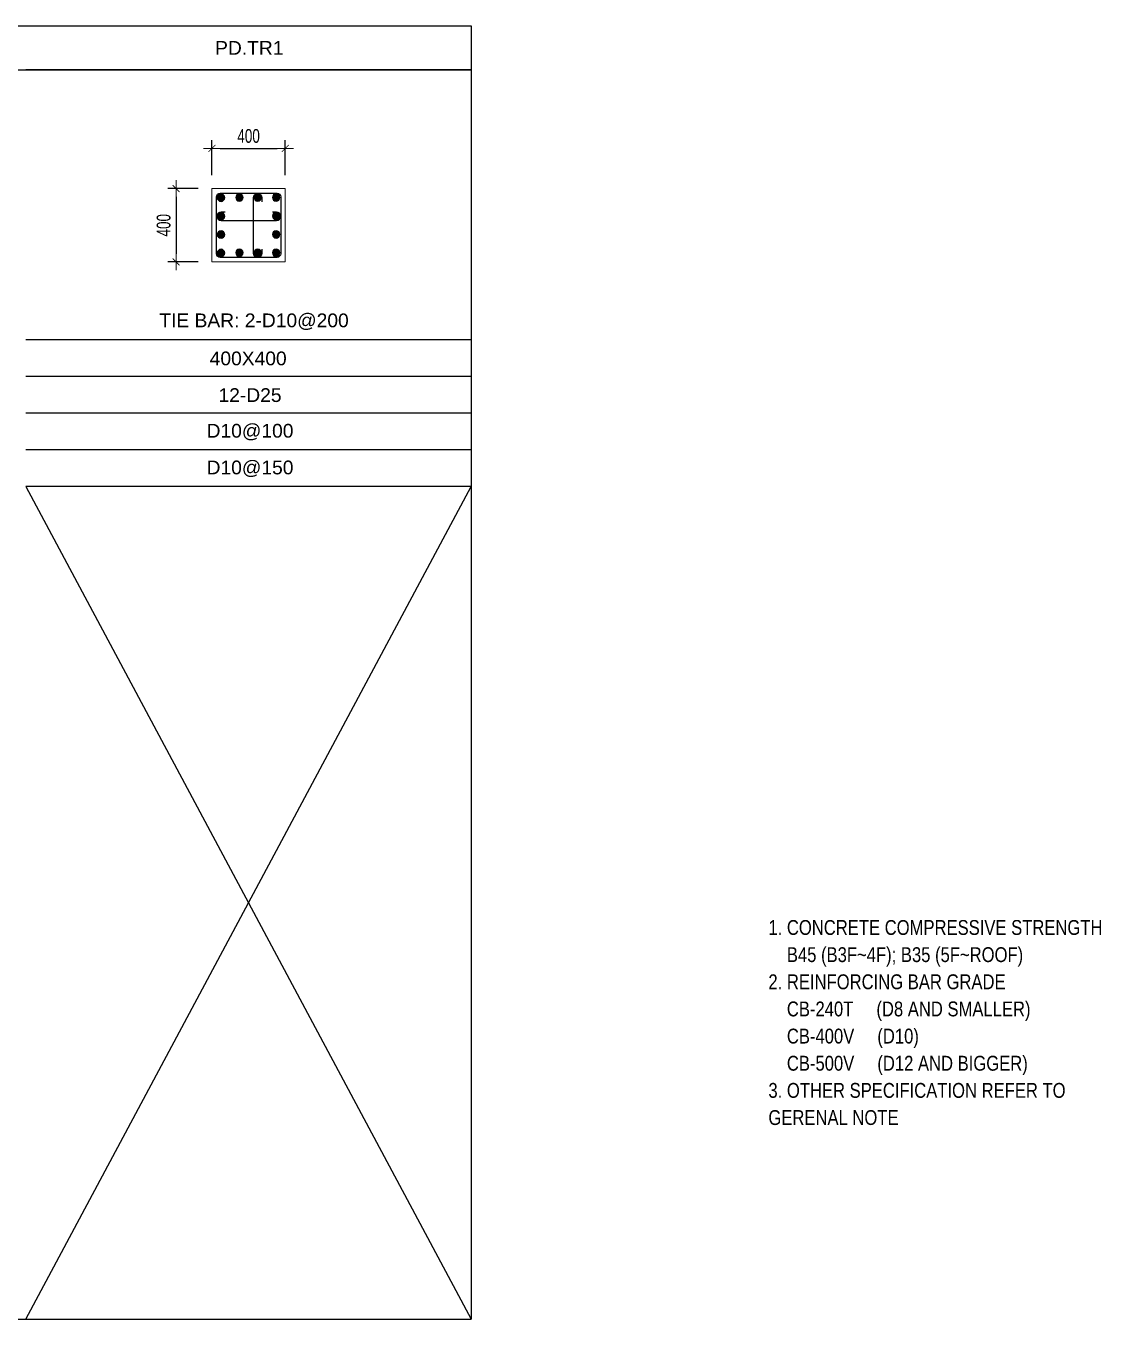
# Model space of a CAD drawing. Header units: millimetres. Extents: x 49323 to 598907, y -6102 to 181761.
# Drawn here: x 578068 to 583927, y 30601 to 37652 of the extents above; entities that cross this region are included whole.
import ezdxf
from ezdxf.enums import TextEntityAlignment as Align

# ---------------------------------------------------------------- set-up
doc = ezdxf.new("R2010")
doc.units = ezdxf.units.MM
doc.linetypes.add('CENTER2', pattern=[1.125, 0.75, -0.125, 0.125, -0.125])
doc.layers.get('Defpoints').update_dxf_attribs({"color": 151, "lineweight": 9})
for name, color, linetype in [('2', 2, 'Continuous'), ('CEN', 1, 'CENTER2'), ('STL', 3, 'Continuous'), ('TIT1', 3, 'Continuous')]:
    doc.layers.add(name, color=color, linetype=linetype)
doc.layers.add('NDC_S_CONTINUOUS', color=3, linetype='Continuous', lineweight=20)
doc.layers.add('NDC_S_DIM', color=1, linetype='Continuous', lineweight=15)
doc.styles.add('ARIAL', font='arial.ttf', dxfattribs={"width": 0.8})
doc.styles.add('NDC_ARIAL', font='arial.ttf', dxfattribs={"width": 0.85})
doc.styles.add('NDC_DIM', font='', dxfattribs={"width": 0.75})
doc.styles.get('NDC_DIM').set_extended_font_data('Dotum')
doc.dimstyles.new('NDC_dim_30', dxfattribs={"dimscale": 30, "dimtxt": 2.5, "dimasz": 1.5, "dimexe": 1.5, "dimexo": 2.5, "dimgap": 1, "dimtad": 1, "dimdec": 0, "dimzin": 0, "dimdsep": 46, "dimtxsty": 'NDC_DIM', "dimblk": 'DIMMARK', "dimcen": 0.09, "dimdle": 1.2, "dimclrd": 1, "dimclre": 1, "dimclrt": 3, "dimadec": 0, "dimazin": 0, "dimtfac": 1, "dimtdec": 0, "dimtix": 1, "dimtofl": 0, "dimtmove": 0, "dimatfit": 3, "dimfxl": 8, "dimfxlon": 1, "dimtolj": 1, "dimtzin": 0, "dimarcsym": 0})

# ---------------------------------------------------------------- blocks, each defined once
blk = doc.blocks.new('GN')
at = {"layer": 'TIT1', "insert": (0, 0), "char_height": 81, "width": 1996.298, "attachment_point": 1, "line_spacing_factor": 1.096296, "style": 'ARIAL'}
blk.add_mtext('\\A1;1. CONCRETE COMPRESSIVE STRENGTH\\P    B45 (B3F~4F); B35 (5F~ROOF)\\P2. REINFORCING BAR GRADE\\P    CB-240T     (D8 AND SMALLER)\\P    CB-400V     (D10)\\P    CB-500V     (D12 AND BIGGER)\\P3. OTHER SPECIFICATION REFER TO GERENAL NOTE ', dxfattribs=at)
blk = doc.blocks.new('8')
at = {"layer": '2'}
blk.add_hatch(color=256, dxfattribs=at).paths.add_polyline_path([(20, 0, 0.386127), (1.9, 19.9), (-1.9, 19.9, 0.386127), (-20, 0, 1)])
blk.add_circle((0, 0), 20, dxfattribs=at)
blk = doc.blocks.new('5')
at = {"layer": 'CEN', "rotation": 180}
blk.add_blockref('8', (0, 0), dxfattribs=at)
blk = doc.blocks.new('DIMMARK')
at = {"layer": 'NDC_S_DIM', "color": 1}
blk.add_line((-1.5, 0), (1, 0), dxfattribs=at)
at = {"layer": 'NDC_S_DIM', "color": 2, "const_width": 0.1}
blk.add_lwpolyline([(-0.42, -0.42), (0.42, 0.42)], dxfattribs=at)
blk = doc.blocks.new('*D1474')
at = {"layer": 'Defpoints', "color": 0, "ltscale": 40, "transparency": 16777216}
for p in [(579481.3, 36984), (579081.3, 36762.6), (579481.3, 36762.6)]:
    blk.add_point(p, dxfattribs=at)
at = {"layer": 'NDC_S_DIM', "color": 1, "lineweight": -2, "ltscale": 40, "transparency": 16777216}
for p, q in [((579081.3, 36837.6), (579081.3, 37029)), ((579481.3, 36837.6), (579481.3, 37029)), ((579126.3, 36984), (579436.3, 36984))]:
    blk.add_line(p, q, dxfattribs=at)
at = {"layer": 'NDC_S_DIM', "color": 1, "lineweight": -2, "ltscale": 40, "transparency": 16777216, "xscale": 45, "yscale": 45, "zscale": 45, "rotation": 180}
blk.add_blockref('DIMMARK', (579081.3, 36984), dxfattribs=at)
at = {"layer": 'NDC_S_DIM', "color": 1, "lineweight": -2, "ltscale": 40, "transparency": 16777216, "xscale": 45, "yscale": 45, "zscale": 45}
blk.add_blockref('DIMMARK', (579481.3, 36984), dxfattribs=at)
at = {"layer": 'NDC_S_DIM', "color": 3, "ltscale": 40, "transparency": 16777216, "insert": (579281.3, 37051.5), "char_height": 75, "attachment_point": 5, "style": 'NDC_DIM'}
blk.add_mtext('\\A1;400', dxfattribs=at)
blk = doc.blocks.new('*D1475')
at = {"layer": 'Defpoints', "color": 0, "ltscale": 40, "transparency": 16777216}
for p in [(579081.3, 36765.1), (578886, 36365.1), (579081.3, 36365.1)]:
    blk.add_point(p, dxfattribs=at)
at = {"layer": 'NDC_S_DIM', "color": 1, "lineweight": -2, "ltscale": 40, "transparency": 16777216}
for p, q in [((579006.3, 36765.1), (578841, 36765.1)), ((578886, 36720.1), (578886, 36410.1)), ((579006.3, 36365.1), (578841, 36365.1))]:
    blk.add_line(p, q, dxfattribs=at)
at = {"layer": 'NDC_S_DIM', "color": 1, "lineweight": -2, "ltscale": 40, "transparency": 16777216, "xscale": 45, "yscale": 45, "zscale": 45}
for p, rotation in [((578886, 36765.1), 90), ((578886, 36365.1), 270)]:
    blk.add_blockref('DIMMARK', p, dxfattribs=dict(at, rotation=rotation))
at = {"layer": 'NDC_S_DIM', "color": 3, "ltscale": 40, "transparency": 16777216, "insert": (578818.4, 36565.1), "char_height": 75, "attachment_point": 5, "rotation": 90, "style": 'NDC_DIM'}
blk.add_mtext('\\A1;400', dxfattribs=at)

msp = doc.modelspace()

# ---------------------------------------------------------------- linework, layer by layer
at = {"layer": '2', "lineweight": -2, "ltscale": 1000, "elevation": 0}
msp.add_lwpolyline([(579456.3, 36720.1), (579456.3, 36410.1, -0.414214), (579436.3, 36390.1), (579126.3, 36390.1, -0.414214), (579106.3, 36410.1), (579106.3, 36720.1, -0.414214), (579126.3, 36740.1), (579436.3, 36740.1, -0.414214)], format="xyb", close=True, dxfattribs=at)
at = {"layer": '2', "elevation": 0}
for points in [[(579353.6, 36434.8), (579353.6, 36412.6, -1), (579308.6, 36412.6), (579308.6, 36714.6, -1), (579353.6, 36714.6), (579353.6, 36692.5)], [(579153.2, 36636.7), (579131.1, 36636.7, 1), (579131.1, 36591.7), (579433.2, 36591.7, 1), (579433.2, 36636.7), (579411, 36636.7)]]:
    msp.add_lwpolyline(points, format="xyb", dxfattribs=at)
at = {"layer": 'NDC_S_CONTINUOUS', "ltscale": 70, "elevation": 0}
msp.add_lwpolyline([(579481.3, 36765.1), (579481.3, 36365.1), (579081.3, 36365.1), (579081.3, 36765.1), (579481.3, 36765.1)], dxfattribs=at)
at = {"layer": 'TIT1', "color": 2}
msp.add_line((568877.6, 37652.1), (580493.6, 37652.1), dxfattribs=at)
at = {"layer": 'TIT1'}
for p, q in [((580493.6, 37652.1), (580493.6, 30601.4)), ((580493.6, 37652.1), (580493.6, 37412.1)), ((568877.6, 37412.1), (580493.6, 37412.1)), ((580493.6, 37412.1), (578067.5, 37412.1)), ((580493.6, 35140.2), (578067.5, 35140.2)), ((568877.6, 30601.4), (580493.6, 30601.4))]:
    msp.add_line(p, q, dxfattribs=at)
at = {"layer": 'TIT1', "color": 8}
for p, q in [((580493.6, 35940.2), (578067.5, 35940.2)), ((580493.6, 35740.2), (578067.5, 35740.2)), ((580493.6, 35540.2), (578067.5, 35540.2)), ((580493.6, 35340.2), (578067.5, 35340.2)), ((578067.5, 35140.2), (580493.6, 30601.4)), ((578067.5, 30601.4), (580493.6, 35140.2))]:
    msp.add_line(p, q, dxfattribs=at)

# ---------------------------------------------------------------- block references
at = {"layer": 'NDC_S_DIM'}
msp.add_blockref('GN', (582114.2, 32777.1), dxfattribs=at)
at = {"layer": 'STL', "xscale": -1}
for p in [(579131.1, 36715.1), (579131.1, 36614.2), (579431.1, 36615.2), (579131.1, 36514.2), (579431.1, 36515.2), (579131.1, 36414.2), (579431.1, 36415.2)]:
    msp.add_blockref('5', p, dxfattribs=at)
at = {"layer": 'STL', "xscale": -1, "rotation": 270}
for p in [(579231.1, 36716.1), (579331.1, 36716.1), (579431.1, 36716.1), (579231.1, 36415.2), (579331.1, 36415.2)]:
    msp.add_blockref('5', p, dxfattribs=at)

# ---------------------------------------------------------------- texts
at = {"layer": 'TIT1', "color": 2, "style": 'NDC_ARIAL'}
msp.add_text('PD.TR1', height=75, dxfattribs=at).set_placement((579285.1, 37532.1), align=Align.MIDDLE)
at = {"layer": 'TIT1', "style": 'NDC_ARIAL'}
for s, p in [('TIE BAR: 2-D10@200', (579310.9, 36041)), ('400X400', (579279, 35839.1)), ('12-D25', (579289.1, 35639.1)), ('D10@100', (579289.1, 35439.1)), ('D10@150', (579289.1, 35239.1))]:
    msp.add_text(s, height=75, dxfattribs=at).set_placement(p, align=Align.MIDDLE)

# ---------------------------------------------------------------- dimensions: what is measured, and where the dimension line sits
at = {"layer": 'NDC_S_DIM', "ltscale": 40}
dim = msp.add_linear_dim(base=(579481.3, 36984), p1=(579081.3, 36762.6), p2=(579481.3, 36762.6), dimstyle='NDC_dim_30', dxfattribs=at)
dim.commit()
dim.dimension.update_dxf_attribs({"geometry": '*D1474', "text_midpoint": (579281.3, 37051.5)})
dim = msp.add_linear_dim(base=(578886, 36365.1), p1=(579081.3, 36765.1), p2=(579081.3, 36365.1), angle=90, dimstyle='NDC_dim_30', dxfattribs=at)
dim.commit()
dim.dimension.update_dxf_attribs({"geometry": '*D1475', "text_midpoint": (578818.4, 36565.1)})

doc.saveas('drawing.dxf')
